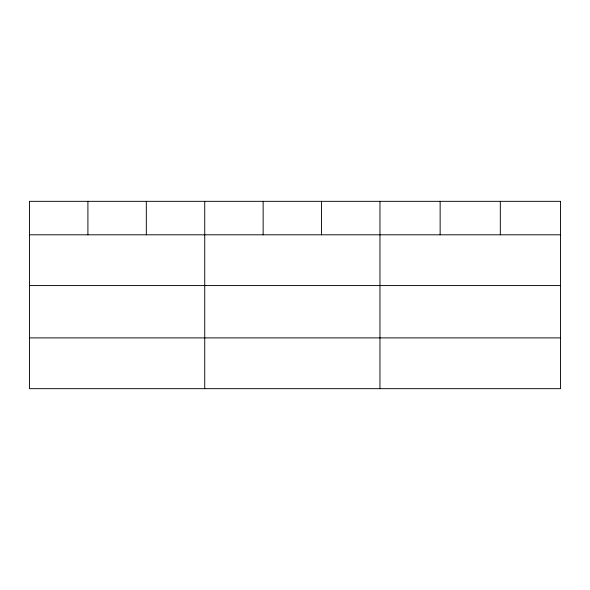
<?xml version="1.0" encoding="UTF-8"?>
<svg xmlns="http://www.w3.org/2000/svg" width="590" height="590" viewBox="0 0 590 590"><rect width="100%" height="100%" fill="white"/><g stroke="black" fill="none" stroke-linecap="round" stroke-linejoin="round"><path stroke-width="0.89" d="M29.5 234.805L560.5 234.805M29.5 285.582L560.5 285.582M29.5 337.893L560.5 337.893M500.32 201.33L500.32 234.805M440.14 201.33L440.14 234.805M379.96 201.33L379.96 388.67M321.55 201.33L321.55 234.805M263.14 201.33L263.14 234.805M204.73 201.33L204.73 388.67M146.32 201.33L146.32 234.805M87.91 201.33L87.91 234.805M560.5 201.33L29.5 201.33L29.5 388.67L560.5 388.67L560.5 201.33"/></g></svg>
